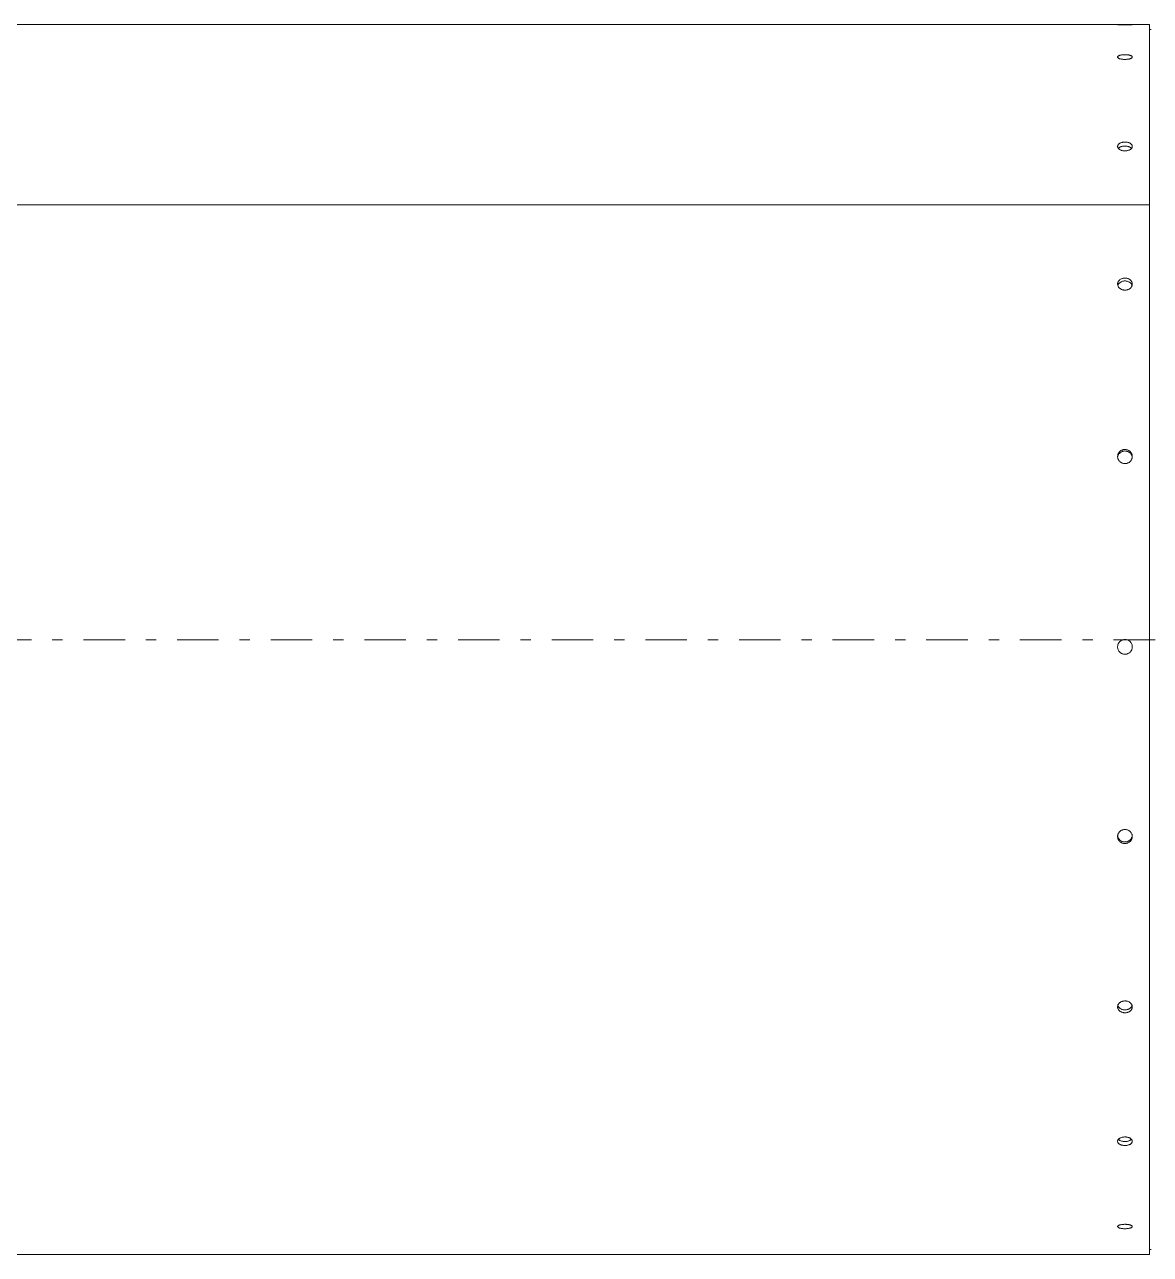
# Model space of a CAD drawing. Header units: millimetres. Extents: x 10 to 2348, y 8 to 1670.
# Drawn here: x 955.2 to 1184.2, y 1194.6 to 1444.6 of the extents above; entities that cross this region are included whole.
import ezdxf

# ---------------------------------------------------------------- set-up
doc = ezdxf.new("R2010")
doc.units = ezdxf.units.MM
doc.linetypes.add('SectionLineISO', pattern=[13.758333, 4.233333, -2.116667, 1.058333, -2.116667, 4.233333])
doc.layers.add('Annotations', color=7, linetype='Continuous')
doc.layers.add('Geometries', color=7, linetype='Continuous')

# ---------------------------------------------------------------- blocks, each defined once
blk = doc.blocks.new('*U2')
at = {"layer": 'Annotations', "linetype": 'SectionLineISO', "lineweight": 13, "flags": 128}
blk.add_lwpolyline([(169.79, 661.02), (1034.83, 661.02)], dxfattribs=at)

msp = doc.modelspace()

# ---------------------------------------------------------------- linework, layer by layer
at = {"layer": 'Geometries', "linetype": 'Continuous', "lineweight": 13}
for p, q in [((1178.96, 1444.65), (669.05, 1444.65)), ((1179.05, 1444.65), (1178.96, 1444.65)), ((1183.99, 1444.65), (1179.05, 1444.65)), ((1183.99, 1443.65), (1183.99, 1444.65)), ((1184.35, 1443.65), (1183.99, 1443.65)), ((1183.99, 1408.04), (1183.99, 1443.65)), ((1180.49, 1438.05), (1180.49, 1438.06)), ((1183.99, 1408.04), (663.99, 1408.04)), ((1183.99, 1408.04), (663.99, 1408.04)), ((1183.99, 1408.04), (1183.99, 1408.04)), ((1183.99, 1195.65), (1183.99, 1408.04)), ((1183.99, 1195.65), (1184.35, 1195.65)), ((1183.99, 1194.65), (1183.99, 1195.65)), ((669.07, 1194.65), (1178.99, 1194.65)), ((1179.07, 1194.65), (1178.99, 1194.65)), ((1179.07, 1194.65), (1183.99, 1194.65))]:
    msp.add_line(p, q, dxfattribs=at)
at = {"layer": 'Geometries', "linetype": 'Continuous', "lineweight": 13, "flags": 128}
for points in [[(1178.96, 1444.65), (1178.9, 1444.65), (1178.77, 1444.65), (1178.65, 1444.65), (1178.53, 1444.65), (1178.41, 1444.65), (1178.29, 1444.65), (1178.18, 1444.65), (1178.08, 1444.65), (1177.98, 1444.65), (1177.89, 1444.65), (1177.81, 1444.65), (1177.74, 1444.65), (1177.67, 1444.65), (1177.62, 1444.65), (1177.57, 1444.65), (1177.54, 1444.64), (1177.51, 1444.64), (1177.5, 1444.64), (1177.49, 1444.64)], [(1177.49, 1444.64), (1177.49, 1444.64), (1177.5, 1444.64), (1177.51, 1444.64), (1177.54, 1444.64), (1177.58, 1444.63), (1177.63, 1444.63), (1177.69, 1444.63), (1177.75, 1444.63), (1177.83, 1444.63), (1177.91, 1444.62), (1178, 1444.62), (1178.1, 1444.62), (1178.21, 1444.62), (1178.32, 1444.62), (1178.43, 1444.62), (1178.55, 1444.62), (1178.68, 1444.61), (1178.75, 1444.61), (1178.83, 1444.61), (1178.91, 1444.61), (1178.99, 1444.61)], [(1178.99, 1444.61), (1179.12, 1444.61), (1179.24, 1444.61), (1179.36, 1444.61), (1179.49, 1444.62), (1179.6, 1444.62), (1179.72, 1444.62), (1179.82, 1444.62), (1179.93, 1444.62), (1180.02, 1444.62), (1180.11, 1444.62), (1180.19, 1444.63), (1180.26, 1444.63), (1180.32, 1444.63), (1180.38, 1444.63), (1180.42, 1444.63), (1180.45, 1444.64), (1180.48, 1444.64), (1180.49, 1444.64), (1180.49, 1444.64)], [(1180.49, 1444.64), (1180.49, 1444.64), (1180.48, 1444.64), (1180.46, 1444.64), (1180.43, 1444.65), (1180.39, 1444.65), (1180.34, 1444.65), (1180.28, 1444.65), (1180.21, 1444.65), (1180.13, 1444.65), (1180.05, 1444.65), (1179.95, 1444.65), (1179.86, 1444.65), (1179.75, 1444.65), (1179.63, 1444.65), (1179.52, 1444.65), (1179.4, 1444.65), (1179.28, 1444.65), (1179.15, 1444.65), (1179.05, 1444.65)], [(1180.49, 1438.06), (1180.49, 1438.07), (1180.48, 1438.12), (1180.46, 1438.15), (1180.43, 1438.19), (1180.39, 1438.23), (1180.34, 1438.27), (1180.28, 1438.3), (1180.21, 1438.34), (1180.13, 1438.37), (1180.05, 1438.4), (1179.95, 1438.42), (1179.85, 1438.45), (1179.75, 1438.47), (1179.63, 1438.49), (1179.52, 1438.5), (1179.4, 1438.51), (1179.27, 1438.52), (1179.15, 1438.53), (1179.02, 1438.53), (1178.9, 1438.53), (1178.77, 1438.53), (1178.65, 1438.52), (1178.52, 1438.51), (1178.41, 1438.5), (1178.29, 1438.48), (1178.18, 1438.46), (1178.08, 1438.44), (1177.98, 1438.41), (1177.89, 1438.38), (1177.81, 1438.35), (1177.74, 1438.32), (1177.67, 1438.29), (1177.62, 1438.25), (1177.57, 1438.21), (1177.54, 1438.17), (1177.51, 1438.14), (1177.5, 1438.1), (1177.49, 1438.06)], [(1177.49, 1438.06), (1177.49, 1438.05), (1177.49, 1438.04)], [(1177.49, 1438.04), (1177.5, 1438.01), (1177.52, 1437.97), (1177.54, 1437.93), (1177.58, 1437.89), (1177.63, 1437.86), (1177.69, 1437.82), (1177.75, 1437.79), (1177.83, 1437.75), (1177.91, 1437.72)], [(1177.91, 1437.72), (1177.91, 1437.72), (1177.94, 1437.71)], [(1177.94, 1437.71), (1178.01, 1437.69), (1178.1, 1437.67), (1178.21, 1437.64), (1178.32, 1437.62), (1178.44, 1437.61), (1178.56, 1437.59), (1178.68, 1437.58), (1178.78, 1437.58)], [(1178.78, 1437.58), (1178.78, 1437.58), (1178.89, 1437.57), (1178.99, 1437.57)], [(1178.78, 1437.58), (1178.83, 1437.58), (1178.96, 1437.58), (1179.09, 1437.58), (1179.2, 1437.58)], [(1178.99, 1437.57), (1179.12, 1437.57), (1179.2, 1437.58)], [(1179.2, 1437.58), (1179.24, 1437.58), (1179.37, 1437.59), (1179.49, 1437.6), (1179.6, 1437.61), (1179.72, 1437.63), (1179.83, 1437.65), (1179.93, 1437.68), (1180.02, 1437.71), (1180.06, 1437.72)], [(1180.06, 1437.72), (1180.11, 1437.74), (1180.19, 1437.77), (1180.26, 1437.8), (1180.33, 1437.84), (1180.38, 1437.88), (1180.42, 1437.91), (1180.45, 1437.95), (1180.48, 1437.99), (1180.49, 1438.03), (1180.49, 1438.05)], [(1180.49, 1419.89), (1180.49, 1419.92), (1180.48, 1419.99), (1180.46, 1420.07), (1180.43, 1420.14), (1180.39, 1420.21), (1180.34, 1420.28), (1180.28, 1420.34), (1180.21, 1420.41), (1180.13, 1420.47), (1180.05, 1420.52), (1179.95, 1420.57), (1179.85, 1420.62), (1179.75, 1420.66), (1179.63, 1420.69), (1179.52, 1420.72), (1179.4, 1420.74), (1179.27, 1420.76), (1179.15, 1420.77), (1179.02, 1420.78), (1178.9, 1420.78), (1178.77, 1420.77), (1178.65, 1420.75), (1178.52, 1420.73), (1178.41, 1420.71), (1178.29, 1420.68), (1178.18, 1420.64), (1178.08, 1420.59), (1177.98, 1420.55), (1177.89, 1420.49), (1177.81, 1420.44), (1177.74, 1420.38), (1177.67, 1420.31), (1177.62, 1420.24), (1177.57, 1420.17), (1177.54, 1420.1), (1177.51, 1420.03), (1177.5, 1419.95), (1177.49, 1419.89)], [(1177.49, 1419.89), (1177.49, 1419.88), (1177.5, 1419.8), (1177.52, 1419.73), (1177.54, 1419.65), (1177.58, 1419.58), (1177.63, 1419.51), (1177.65, 1419.48)], [(1177.65, 1419.48), (1177.7, 1419.54), (1177.77, 1419.6), (1177.85, 1419.66), (1177.94, 1419.71), (1178.03, 1419.76), (1178.13, 1419.81), (1178.24, 1419.85), (1178.35, 1419.88), (1178.46, 1419.91), (1178.59, 1419.93), (1178.71, 1419.95), (1178.83, 1419.96), (1178.96, 1419.97), (1179, 1419.97)], [(1177.65, 1419.48), (1177.69, 1419.44), (1177.75, 1419.38), (1177.83, 1419.32), (1177.91, 1419.26), (1178.01, 1419.21), (1178.1, 1419.16), (1178.21, 1419.12), (1178.32, 1419.08), (1178.44, 1419.05), (1178.56, 1419.02), (1178.68, 1419), (1178.78, 1418.99), (1178.89, 1418.99), (1178.99, 1418.98)], [(1178.99, 1418.98), (1179.12, 1418.99), (1179.24, 1419), (1179.37, 1419.01), (1179.49, 1419.04), (1179.6, 1419.06), (1179.72, 1419.1), (1179.83, 1419.14), (1179.93, 1419.18), (1180.02, 1419.23), (1180.11, 1419.29), (1180.19, 1419.35), (1180.26, 1419.41), (1180.33, 1419.48), (1180.33, 1419.48)], [(1179, 1419.97), (1179.09, 1419.97), (1179.21, 1419.96), (1179.34, 1419.94), (1179.46, 1419.92), (1179.58, 1419.9), (1179.69, 1419.87), (1179.8, 1419.83), (1179.9, 1419.79), (1180, 1419.74), (1180.09, 1419.69), (1180.17, 1419.63), (1180.25, 1419.57), (1180.31, 1419.5), (1180.33, 1419.48)], [(1180.33, 1419.48), (1180.38, 1419.55), (1180.42, 1419.62), (1180.45, 1419.69), (1180.48, 1419.77), (1180.49, 1419.84), (1180.49, 1419.89)], [(1180.49, 1391.9), (1180.49, 1391.94), (1180.48, 1392.05), (1180.46, 1392.15), (1180.43, 1392.25), (1180.39, 1392.35), (1180.34, 1392.44), (1180.28, 1392.53), (1180.21, 1392.62), (1180.13, 1392.7), (1180.05, 1392.77), (1179.95, 1392.84), (1179.85, 1392.9), (1179.75, 1392.96), (1179.63, 1393.01), (1179.52, 1393.05), (1179.4, 1393.08), (1179.27, 1393.1), (1179.15, 1393.12), (1179.02, 1393.12), (1178.9, 1393.12), (1178.77, 1393.11), (1178.65, 1393.09), (1178.52, 1393.06), (1178.41, 1393.03), (1178.29, 1392.98), (1178.18, 1392.93), (1178.08, 1392.87), (1177.98, 1392.81), (1177.89, 1392.73), (1177.81, 1392.66), (1177.74, 1392.57), (1177.67, 1392.48), (1177.62, 1392.39), (1177.57, 1392.3), (1177.54, 1392.2), (1177.51, 1392.1), (1177.5, 1391.99), (1177.49, 1391.9)], [(1177.99, 1392.23), (1178.03, 1392.25), (1178.13, 1392.32), (1178.24, 1392.37), (1178.35, 1392.42), (1178.46, 1392.46), (1178.59, 1392.49), (1178.71, 1392.51), (1178.83, 1392.53), (1178.96, 1392.53), (1178.98, 1392.54)], [(1178.98, 1392.54), (1179.09, 1392.53), (1179.21, 1392.52), (1179.34, 1392.5), (1179.46, 1392.47), (1179.58, 1392.44), (1179.69, 1392.39), (1179.8, 1392.34), (1179.9, 1392.28), (1180, 1392.22), (1180.09, 1392.15), (1180.17, 1392.07), (1180.25, 1391.99), (1180.31, 1391.9), (1180.37, 1391.8), (1180.41, 1391.71), (1180.45, 1391.61)], [(1177.49, 1391.9), (1177.49, 1391.89), (1177.5, 1391.79), (1177.52, 1391.69), (1177.54, 1391.61)], [(1177.54, 1391.61), (1177.55, 1391.66), (1177.59, 1391.76), (1177.64, 1391.85), (1177.7, 1391.94), (1177.77, 1392.03), (1177.85, 1392.11), (1177.94, 1392.18), (1177.99, 1392.23)], [(1177.54, 1391.61), (1177.54, 1391.58), (1177.58, 1391.49), (1177.63, 1391.39), (1177.69, 1391.3), (1177.75, 1391.21), (1177.83, 1391.13), (1177.91, 1391.05), (1177.99, 1390.99)], [(1177.99, 1390.99), (1178.01, 1390.98), (1178.1, 1390.91), (1178.21, 1390.86), (1178.32, 1390.81), (1178.44, 1390.76), (1178.56, 1390.73), (1178.68, 1390.7), (1178.78, 1390.69), (1178.89, 1390.68), (1178.99, 1390.67)], [(1178.99, 1390.67), (1179.12, 1390.68), (1179.24, 1390.69), (1179.37, 1390.71), (1179.49, 1390.74), (1179.6, 1390.78), (1179.72, 1390.83), (1179.83, 1390.88), (1179.93, 1390.94), (1180.02, 1391.01), (1180.11, 1391.09), (1180.19, 1391.17), (1180.26, 1391.25), (1180.33, 1391.34), (1180.38, 1391.44), (1180.42, 1391.54), (1180.45, 1391.61)], [(1180.45, 1391.61), (1180.45, 1391.63), (1180.48, 1391.74), (1180.49, 1391.84), (1180.49, 1391.9)], [(1180.49, 1356.85), (1180.49, 1356.89), (1180.48, 1357.01), (1180.46, 1357.13), (1180.43, 1357.25), (1180.39, 1357.36), (1180.34, 1357.47), (1180.28, 1357.58), (1180.21, 1357.68), (1180.13, 1357.78), (1180.05, 1357.86), (1179.95, 1357.94), (1179.85, 1358.02), (1179.75, 1358.08), (1179.63, 1358.14), (1179.52, 1358.19), (1179.4, 1358.22), (1179.27, 1358.25), (1179.15, 1358.27), (1179.02, 1358.28), (1178.9, 1358.27), (1178.77, 1358.26), (1178.65, 1358.24), (1178.52, 1358.21), (1178.41, 1358.16), (1178.29, 1358.11), (1178.18, 1358.05), (1178.08, 1357.98), (1177.98, 1357.91), (1177.89, 1357.82), (1177.81, 1357.73), (1177.74, 1357.63), (1177.67, 1357.53), (1177.62, 1357.42), (1177.57, 1357.31), (1177.54, 1357.19), (1177.51, 1357.07), (1177.5, 1356.95), (1177.49, 1356.85)], [(1177.5, 1356.69), (1177.5, 1356.7), (1177.52, 1356.82), (1177.55, 1356.94), (1177.59, 1357.05), (1177.64, 1357.17), (1177.7, 1357.27), (1177.77, 1357.37), (1177.85, 1357.47), (1177.94, 1357.56), (1177.99, 1357.6)], [(1177.99, 1357.6), (1178.03, 1357.64), (1178.13, 1357.71), (1178.24, 1357.77), (1178.35, 1357.83), (1178.46, 1357.88), (1178.59, 1357.91), (1178.6, 1357.92)], [(1178.6, 1357.92), (1178.71, 1357.94), (1178.83, 1357.96), (1178.96, 1357.97), (1178.98, 1357.97)], [(1178.98, 1357.97), (1179.09, 1357.96), (1179.21, 1357.95), (1179.34, 1357.93), (1179.38, 1357.92)], [(1179.38, 1357.92), (1179.46, 1357.9), (1179.58, 1357.85), (1179.69, 1357.8), (1179.8, 1357.74), (1179.9, 1357.67), (1180, 1357.6), (1180.09, 1357.51), (1180.17, 1357.42), (1180.25, 1357.32), (1180.31, 1357.22), (1180.37, 1357.11), (1180.41, 1357), (1180.45, 1356.88), (1180.47, 1356.76), (1180.48, 1356.69)], [(1177.49, 1356.85), (1177.49, 1356.83), (1177.5, 1356.71), (1177.5, 1356.69)], [(1177.5, 1356.69), (1177.52, 1356.59), (1177.54, 1356.47), (1177.58, 1356.36), (1177.63, 1356.25), (1177.69, 1356.14), (1177.75, 1356.04), (1177.83, 1355.94), (1177.91, 1355.85), (1177.99, 1355.78)], [(1177.99, 1355.78), (1178.01, 1355.77), (1178.1, 1355.69), (1178.21, 1355.62), (1178.32, 1355.56), (1178.44, 1355.51), (1178.56, 1355.47), (1178.68, 1355.44), (1178.78, 1355.43), (1178.89, 1355.42), (1178.99, 1355.41)], [(1178.99, 1355.41), (1179.12, 1355.42), (1179.24, 1355.43), (1179.37, 1355.46), (1179.49, 1355.49), (1179.6, 1355.54), (1179.72, 1355.59), (1179.83, 1355.66), (1179.93, 1355.73), (1180.02, 1355.81), (1180.11, 1355.89), (1180.19, 1355.99), (1180.26, 1356.09), (1180.33, 1356.19), (1180.38, 1356.3), (1180.42, 1356.42), (1180.45, 1356.53), (1180.48, 1356.65), (1180.48, 1356.69)], [(1180.48, 1356.69), (1180.49, 1356.77), (1180.49, 1356.85)], [(1177.69, 1318.9), (1177.67, 1318.86), (1177.62, 1318.75), (1177.57, 1318.63), (1177.54, 1318.51), (1177.51, 1318.39), (1177.5, 1318.26), (1177.49, 1318.13), (1177.5, 1318.01), (1177.52, 1317.88), (1177.54, 1317.76), (1177.58, 1317.64), (1177.63, 1317.52), (1177.69, 1317.41), (1177.69, 1317.4)], [(1177.87, 1319.15), (1177.81, 1319.07), (1177.74, 1318.97), (1177.69, 1318.9)], [(1180.11, 1319.15), (1180.05, 1319.22), (1179.95, 1319.3), (1179.85, 1319.38), (1179.75, 1319.45), (1179.63, 1319.51), (1179.52, 1319.55), (1179.4, 1319.59), (1179.27, 1319.62), (1179.15, 1319.64), (1179.02, 1319.65), (1178.9, 1319.65), (1178.77, 1319.63), (1178.65, 1319.61), (1178.52, 1319.58), (1178.41, 1319.53), (1178.29, 1319.48), (1178.18, 1319.41), (1178.08, 1319.34), (1177.98, 1319.26), (1177.89, 1319.17), (1177.87, 1319.15)], [(1180.29, 1318.9), (1180.28, 1318.92), (1180.21, 1319.02), (1180.13, 1319.12), (1180.11, 1319.15)], [(1180.29, 1317.4), (1180.33, 1317.46), (1180.38, 1317.58), (1180.42, 1317.7), (1180.45, 1317.82), (1180.48, 1317.94), (1180.49, 1318.07), (1180.49, 1318.2), (1180.48, 1318.32), (1180.46, 1318.45), (1180.43, 1318.57), (1180.39, 1318.69), (1180.34, 1318.81), (1180.29, 1318.9)], [(1177.69, 1317.4), (1177.75, 1317.3), (1177.83, 1317.2), (1177.91, 1317.11), (1178.01, 1317.02), (1178.1, 1316.94), (1178.21, 1316.87), (1178.32, 1316.81), (1178.44, 1316.76), (1178.56, 1316.71), (1178.68, 1316.68), (1178.78, 1316.66), (1178.89, 1316.65), (1178.99, 1316.65)], [(1178.99, 1316.65), (1179.12, 1316.66), (1179.24, 1316.67), (1179.37, 1316.7), (1179.49, 1316.73), (1179.6, 1316.78), (1179.72, 1316.84), (1179.83, 1316.9), (1179.93, 1316.98), (1180.02, 1317.06), (1180.11, 1317.15), (1180.19, 1317.25), (1180.26, 1317.35), (1180.29, 1317.4)], [(1177.99, 1280.66), (1177.98, 1280.65), (1177.89, 1280.57), (1177.81, 1280.48), (1177.74, 1280.38), (1177.67, 1280.27), (1177.62, 1280.17), (1177.57, 1280.06), (1177.54, 1279.94), (1177.51, 1279.82), (1177.5, 1279.75)], [(1180.48, 1279.76), (1180.48, 1279.76), (1180.46, 1279.88), (1180.43, 1280), (1180.39, 1280.11), (1180.34, 1280.22), (1180.28, 1280.33), (1180.21, 1280.43), (1180.13, 1280.52), (1180.05, 1280.61), (1179.95, 1280.69), (1179.85, 1280.76), (1179.75, 1280.83), (1179.63, 1280.89), (1179.52, 1280.93), (1179.4, 1280.97), (1179.27, 1281), (1179.15, 1281.01), (1179.02, 1281.02), (1178.9, 1281.02), (1178.77, 1281.01), (1178.65, 1280.98), (1178.52, 1280.95), (1178.41, 1280.91), (1178.29, 1280.86), (1178.18, 1280.8), (1178.08, 1280.73), (1177.99, 1280.66)], [(1177.5, 1279.75), (1177.5, 1279.7), (1177.49, 1279.6)], [(1177.49, 1279.6), (1177.49, 1279.58), (1177.5, 1279.46), (1177.52, 1279.35), (1177.54, 1279.23), (1177.58, 1279.11), (1177.63, 1279), (1177.69, 1278.9), (1177.75, 1278.8), (1177.83, 1278.7), (1177.91, 1278.61), (1178.01, 1278.53), (1178.1, 1278.45), (1178.21, 1278.39), (1178.32, 1278.33), (1178.44, 1278.28), (1178.56, 1278.24), (1178.68, 1278.21), (1178.78, 1278.19), (1178.89, 1278.18), (1178.99, 1278.18)], [(1177.99, 1278.85), (1177.96, 1278.88), (1177.87, 1278.96), (1177.79, 1279.06), (1177.72, 1279.16), (1177.66, 1279.26), (1177.6, 1279.37), (1177.56, 1279.48), (1177.53, 1279.6), (1177.51, 1279.71), (1177.5, 1279.75)], [(1178.99, 1278.49), (1178.87, 1278.49), (1178.74, 1278.51), (1178.62, 1278.53), (1178.49, 1278.57), (1178.38, 1278.61), (1178.26, 1278.67), (1178.16, 1278.73), (1178.05, 1278.8), (1177.99, 1278.85)], [(1180.48, 1279.76), (1180.47, 1279.65), (1180.44, 1279.54), (1180.4, 1279.42), (1180.35, 1279.31), (1180.3, 1279.21), (1180.23, 1279.11), (1180.15, 1279.01), (1180.07, 1278.92), (1179.98, 1278.84), (1179.88, 1278.76), (1179.77, 1278.7), (1179.66, 1278.64), (1179.55, 1278.59), (1179.43, 1278.55), (1179.3, 1278.52), (1179.2, 1278.5), (1179.1, 1278.49), (1178.99, 1278.49)], [(1178.99, 1278.18), (1179.12, 1278.19), (1179.24, 1278.2), (1179.37, 1278.23), (1179.49, 1278.26), (1179.6, 1278.3), (1179.72, 1278.36), (1179.83, 1278.42), (1179.93, 1278.49), (1180.02, 1278.57), (1180.11, 1278.66), (1180.19, 1278.75), (1180.26, 1278.85), (1180.33, 1278.95), (1180.38, 1279.06), (1180.42, 1279.17), (1180.45, 1279.29), (1180.48, 1279.4), (1180.49, 1279.52), (1180.49, 1279.6)], [(1180.49, 1279.6), (1180.49, 1279.64), (1180.48, 1279.76)], [(1177.54, 1245.26), (1177.54, 1245.26), (1177.51, 1245.16), (1177.5, 1245.06), (1177.49, 1244.97)], [(1177.99, 1245.87), (1177.98, 1245.86), (1177.89, 1245.79), (1177.81, 1245.71), (1177.74, 1245.63), (1177.67, 1245.54), (1177.62, 1245.45), (1177.57, 1245.36), (1177.54, 1245.26)], [(1177.99, 1244.66), (1177.96, 1244.69), (1177.87, 1244.76), (1177.79, 1244.84), (1177.72, 1244.92), (1177.66, 1245.01), (1177.6, 1245.1), (1177.56, 1245.19), (1177.54, 1245.26)], [(1180.45, 1245.26), (1180.43, 1245.31), (1180.39, 1245.4), (1180.34, 1245.5), (1180.28, 1245.59), (1180.21, 1245.67), (1180.13, 1245.75), (1180.05, 1245.83), (1179.95, 1245.89), (1179.85, 1245.96), (1179.75, 1246.01), (1179.63, 1246.06), (1179.52, 1246.1), (1179.4, 1246.13), (1179.27, 1246.15), (1179.15, 1246.17), (1179.02, 1246.18), (1178.9, 1246.17), (1178.77, 1246.16), (1178.65, 1246.14), (1178.52, 1246.12), (1178.41, 1246.08), (1178.29, 1246.04), (1178.18, 1245.99), (1178.08, 1245.93), (1177.99, 1245.87)], [(1180.45, 1245.26), (1180.44, 1245.24), (1180.4, 1245.15), (1180.35, 1245.05), (1180.3, 1244.96), (1180.23, 1244.88), (1180.15, 1244.8), (1180.07, 1244.72), (1179.98, 1244.65), (1179.88, 1244.59), (1179.77, 1244.53), (1179.66, 1244.48), (1179.55, 1244.44), (1179.43, 1244.41), (1179.3, 1244.39), (1179.2, 1244.37), (1179.1, 1244.36), (1178.99, 1244.36)], [(1180.49, 1244.97), (1180.49, 1245.01), (1180.48, 1245.11), (1180.46, 1245.21), (1180.45, 1245.26)], [(1177.49, 1244.97), (1177.49, 1244.96), (1177.5, 1244.85), (1177.52, 1244.75), (1177.54, 1244.66), (1177.58, 1244.56), (1177.63, 1244.47), (1177.69, 1244.38), (1177.75, 1244.29), (1177.83, 1244.21), (1177.91, 1244.13), (1178.01, 1244.06), (1178.1, 1244), (1178.21, 1243.95), (1178.32, 1243.9), (1178.44, 1243.86), (1178.56, 1243.82), (1178.68, 1243.8), (1178.78, 1243.78), (1178.89, 1243.77), (1178.99, 1243.77)], [(1178.99, 1244.36), (1178.87, 1244.36), (1178.74, 1244.38), (1178.62, 1244.4), (1178.49, 1244.43), (1178.38, 1244.46), (1178.26, 1244.51), (1178.16, 1244.56), (1178.05, 1244.62), (1177.99, 1244.66)], [(1178.99, 1243.77), (1179.12, 1243.78), (1179.24, 1243.79), (1179.37, 1243.81), (1179.49, 1243.84), (1179.6, 1243.88), (1179.72, 1243.92), (1179.83, 1243.97), (1179.93, 1244.03), (1180.02, 1244.1), (1180.11, 1244.17), (1180.19, 1244.25), (1180.26, 1244.33), (1180.33, 1244.42), (1180.38, 1244.51), (1180.42, 1244.61), (1180.45, 1244.7), (1180.48, 1244.8), (1180.49, 1244.9), (1180.49, 1244.97)], [(1177.66, 1218.05), (1177.62, 1218), (1177.57, 1217.93), (1177.54, 1217.86), (1177.51, 1217.78), (1177.5, 1217.71), (1177.49, 1217.65)], [(1177.49, 1217.65), (1177.49, 1217.64), (1177.5, 1217.57), (1177.52, 1217.49), (1177.54, 1217.42), (1177.58, 1217.35), (1177.63, 1217.29), (1177.69, 1217.22), (1177.75, 1217.16), (1177.83, 1217.1), (1177.91, 1217.05), (1178.01, 1217), (1178.1, 1216.95), (1178.21, 1216.91), (1178.32, 1216.88), (1178.44, 1216.85), (1178.56, 1216.83), (1178.68, 1216.81), (1178.78, 1216.8), (1178.89, 1216.79), (1178.99, 1216.79)], [(1180.32, 1218.05), (1180.28, 1218.09), (1180.21, 1218.16), (1180.13, 1218.21), (1180.05, 1218.27), (1179.95, 1218.32), (1179.85, 1218.36), (1179.75, 1218.4), (1179.63, 1218.44), (1179.52, 1218.47), (1179.4, 1218.49), (1179.27, 1218.51), (1179.15, 1218.52), (1179.02, 1218.52), (1178.9, 1218.52), (1178.77, 1218.51), (1178.65, 1218.5), (1178.52, 1218.48), (1178.41, 1218.45), (1178.29, 1218.42), (1178.18, 1218.38), (1178.08, 1218.34), (1177.98, 1218.29), (1177.89, 1218.24), (1177.81, 1218.19), (1177.74, 1218.13), (1177.67, 1218.06), (1177.66, 1218.05)], [(1178.99, 1217.6), (1178.87, 1217.6), (1178.74, 1217.61), (1178.62, 1217.62), (1178.49, 1217.65), (1178.38, 1217.67), (1178.26, 1217.7), (1178.16, 1217.74), (1178.05, 1217.78), (1177.96, 1217.83), (1177.87, 1217.88), (1177.79, 1217.94), (1177.72, 1218), (1177.66, 1218.05)], [(1180.32, 1218.05), (1180.3, 1218.03), (1180.23, 1217.97), (1180.15, 1217.91), (1180.07, 1217.86), (1179.98, 1217.81), (1179.88, 1217.76), (1179.77, 1217.72), (1179.66, 1217.69), (1179.55, 1217.66), (1179.43, 1217.63), (1179.3, 1217.62), (1179.2, 1217.61), (1179.1, 1217.6), (1178.99, 1217.6)], [(1178.99, 1216.79), (1179.12, 1216.79), (1179.24, 1216.8), (1179.37, 1216.82), (1179.49, 1216.84), (1179.6, 1216.86), (1179.72, 1216.9), (1179.83, 1216.93), (1179.93, 1216.98), (1180.02, 1217.02), (1180.11, 1217.07), (1180.19, 1217.13), (1180.26, 1217.19), (1180.33, 1217.25), (1180.38, 1217.32), (1180.42, 1217.39), (1180.45, 1217.46), (1180.48, 1217.53), (1180.49, 1217.6), (1180.49, 1217.65)], [(1180.49, 1217.65), (1180.49, 1217.68), (1180.48, 1217.75), (1180.46, 1217.82), (1180.43, 1217.89), (1180.39, 1217.96), (1180.34, 1218.03), (1180.32, 1218.05)], [(1180.49, 1200.31), (1180.49, 1200.33), (1180.48, 1200.36), (1180.46, 1200.4), (1180.43, 1200.44), (1180.39, 1200.47), (1180.34, 1200.51), (1180.28, 1200.54), (1180.21, 1200.58), (1180.13, 1200.61), (1180.05, 1200.63), (1179.95, 1200.66), (1179.85, 1200.68), (1179.75, 1200.7), (1179.63, 1200.72), (1179.52, 1200.74), (1179.4, 1200.75), (1179.27, 1200.76), (1179.15, 1200.77), (1179.02, 1200.77), (1178.9, 1200.77), (1178.77, 1200.76), (1178.65, 1200.76), (1178.52, 1200.74), (1178.41, 1200.73), (1178.29, 1200.71), (1178.18, 1200.69), (1178.08, 1200.67), (1177.98, 1200.65), (1177.89, 1200.62), (1177.81, 1200.59), (1177.74, 1200.56), (1177.67, 1200.53), (1177.62, 1200.49), (1177.57, 1200.46), (1177.54, 1200.42), (1177.51, 1200.38), (1177.5, 1200.35), (1177.49, 1200.31)], [(1177.49, 1200.31), (1177.49, 1200.31), (1177.5, 1200.27), (1177.52, 1200.23), (1177.54, 1200.2), (1177.58, 1200.16), (1177.63, 1200.13), (1177.69, 1200.09), (1177.75, 1200.06), (1177.83, 1200.03), (1177.91, 1200.01), (1178.01, 1199.98), (1178.1, 1199.96), (1178.21, 1199.94), (1178.32, 1199.92), (1178.44, 1199.91), (1178.56, 1199.89), (1178.68, 1199.88), (1178.78, 1199.88), (1178.89, 1199.88), (1178.99, 1199.87)], [(1178.99, 1199.87), (1179.12, 1199.88), (1179.24, 1199.88), (1179.37, 1199.89), (1179.49, 1199.9), (1179.6, 1199.91), (1179.72, 1199.93), (1179.83, 1199.95), (1179.93, 1199.97), (1180.02, 1199.99), (1180.11, 1200.02), (1180.19, 1200.05), (1180.26, 1200.08), (1180.33, 1200.11), (1180.38, 1200.14), (1180.42, 1200.18), (1180.45, 1200.22), (1180.48, 1200.25), (1180.49, 1200.29), (1180.49, 1200.31)]]:
    msp.add_lwpolyline(points, dxfattribs=at)

# ---------------------------------------------------------------- block references
at = {"xscale": 2, "yscale": 2, "zscale": 2}
msp.add_blockref('*U2', (-20.14, -2.45), dxfattribs=at)

doc.saveas('drawing.dxf')
